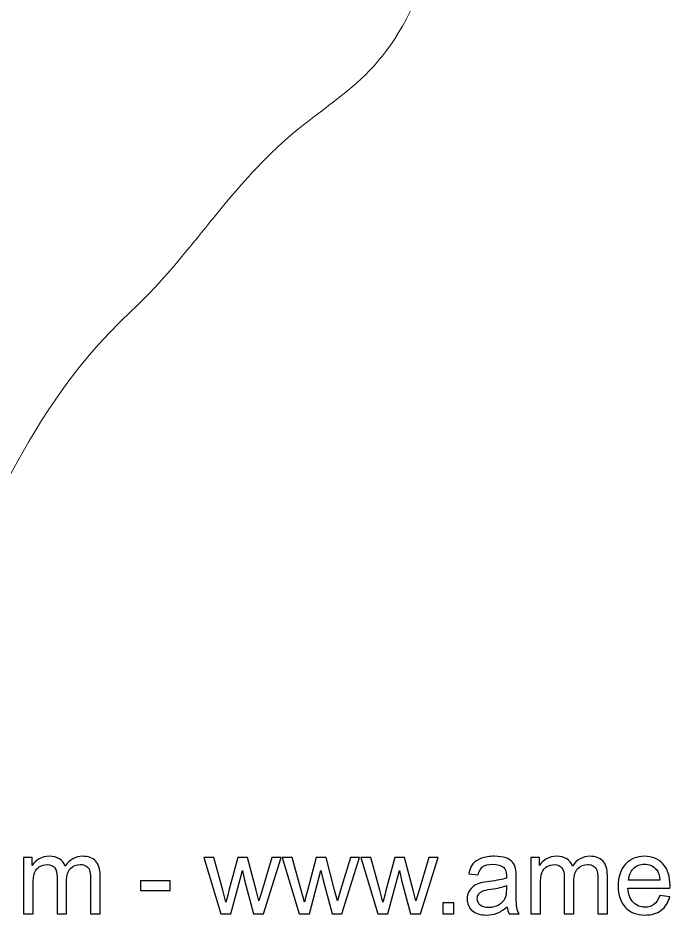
# Model space of a CAD drawing. Header units: millimetres. Extents: x -870 to 610, y 34 to 322.
# Drawn here: x -35.3 to 15.5, y 41.7 to 111.7 of the extents above; entities that cross this region are included whole.
import ezdxf

# ---------------------------------------------------------------- set-up
doc = ezdxf.new("R2010")
doc.units = ezdxf.units.MM
doc.header["$MEASUREMENT"] = 0
doc.layers.add('Layer 1', color=7, linetype='Continuous')

msp = doc.modelspace()

# ---------------------------------------------------------------- linework, layer by layer
at = {"layer": 'Layer 1', "lineweight": 18}
msp.add_open_spline([(-61.4583, 140.3243), (-62.143, 130.0218), (-67.5645, 122.997), (-67.3692, 113.5247), (-67.3692, 113.5247), (-68.2073, 117.8319), (-68.9892, 121.888), (-69.8006, 126.4278), (-69.8006, 126.4278), (-70.3018, 129.2324), (-70.4464, 131.5609), (-69.5501, 134.3017), (-69.5501, 134.3017), (-66.2616, 144.359), (-67.2655, 140.6717), (-71.7917, 144.1146), (-71.7917, 144.1146), (-77.2199, 148.2432), (-74.4601, 153.2347), (-74.0614, 159.0283), (-74.0614, 159.0283), (-73.6944, 164.3653), (-76.9117, 171.2789), (-77.229, 180.9115), (-77.229, 180.9115), (-77.6488, 193.6667), (-74.965, 197.454), (-73.2, 207.4215), (-73.2, 207.4215), (-73.0204, 208.4352), (-72.9897, 209.2928), (-72.8416, 210.0051), (-72.8416, 210.0051), (-72.8416, 210.0051), (-72.8416, 210.0053), (-72.8416, 210.0053), (-72.8416, 210.0053), (-72.8416, 210.0053), (-72.153, 220.0835), (-72.153, 220.0835), (-72.153, 220.0835), (-72.153, 220.0835), (-73.9793, 229.7712), (-73.9793, 229.7712), (-73.9793, 229.7712), (-73.9793, 229.7712), (-77.3443, 243.3522), (-77.3443, 243.3522), (-77.3443, 243.3522), (-77.3443, 243.3522), (-78.8558, 249.0034), (-78.8558, 249.0034), (-78.8558, 249.0034), (-78.8558, 249.0034), (-82.1654, 260.8102), (-82.1654, 260.8102), (-82.1654, 260.8102), (-82.1654, 260.8102), (-85.4457, 270.5513), (-85.4457, 270.5513), (-85.4457, 270.5513), (-85.4457, 270.5513), (-86.582, 274.0215), (-86.582, 274.0215), (-86.582, 274.0215), (-86.582, 274.0215), (-89.5018, 282.2442), (-89.5018, 282.2442), (-89.5018, 282.2442), (-89.5377, 282.2444), (-89.5733, 282.245), (-89.6085, 282.2459), (-89.6085, 282.2459), (-89.6085, 282.2459), (-90.1014, 283.9327), (-90.1014, 283.9327), (-90.1014, 283.9327), (-90.1014, 283.9327), (-93.7294, 292.6255), (-93.7294, 292.6255), (-93.7294, 292.6255), (-93.7294, 292.6255), (-96.8231, 299.4259), (-96.8231, 299.4259), (-96.8231, 299.4259), (-96.8231, 299.4259), (-102.3673, 308.6872), (-102.3673, 308.6872), (-102.3673, 308.6872), (-107.5366, 314.8667), (-102.4277, 318.1924), (-114.7419, 317.5729), (-114.7419, 317.5729), (-119.1629, 317.3505), (-123.3097, 316.8835), (-127.0643, 315.6869), (-127.0643, 315.6869), (-135.6741, 312.9428), (-139.169, 309.5699), (-143.714, 304.1025), (-143.714, 304.1025), (-147.9106, 299.0542), (-151.6037, 292.6966), (-153.9396, 285.7551), (-153.9396, 285.7551), (-155.2429, 281.8825), (-155.2458, 277.6894), (-155.5474, 273.3557), (-155.5474, 273.3557), (-155.5474, 273.3557), (-159.1261, 248.5431), (-159.1261, 248.5431), (-159.1261, 248.5431), (-159.9011, 244.1717), (-161.2298, 241.0493), (-162.127, 237.17), (-162.127, 237.17), (-163.4406, 231.4902), (-158.5768, 231.6859), (-160.8392, 225.9524), (-160.8392, 225.9524), (-162.6588, 221.3413), (-163.8048, 220.8725), (-162.3938, 214.8218), (-162.3938, 214.8218), (-160.088, 204.933), (-157.4682, 204.3198), (-161.6944, 191.1467), (-161.6944, 191.1467), (-164.5792, 182.1541), (-172.2431, 153.6577), (-170.199, 143.7667), (-170.199, 143.7667), (-169.0241, 138.0817), (-166.6332, 138.8823), (-164.3264, 135.5622), (-164.3264, 135.5622), (-160.5499, 130.1265), (-167.6326, 121.0831), (-160.3235, 112.0447), (-160.3235, 112.0447), (-157.7285, 108.8358), (-156.5433, 107.6488), (-155.2152, 102.742), (-155.2152, 102.742), (-150.9445, 86.9606), (-149.3764, 87.8537), (-136.1429, 79.4165), (-136.1429, 79.4165), (-132.4956, 77.0914), (-130.8418, 76.4356), (-126.3965, 74.716), (-126.3965, 74.716), (-122.8155, 73.3306), (-120.4173, 71.2866), (-117.5871, 69.3721), (-117.5871, 69.3721), (-111.5416, 65.283), (-111.0962, 69.2922), (-105.9227, 68.4773), (-105.9227, 68.4773), (-102.5119, 67.9403), (-99.7975, 63.5548), (-96.3893, 63.6483), (-96.3893, 63.6483), (-90.6464, 63.8064), (-92.8878, 72.2257), (-92.6495, 73.7663), (-92.6495, 73.7663), (-78.6971, 75.3249), (-79.9601, 71.2585), (-66.0643, 78.9154), (-66.0643, 78.9154), (-62.1544, 78.4079), (-59.9438, 79.412), (-55.2989, 77.9645), (-55.2989, 77.9645), (-47.2473, 75.4553), (-48.5106, 66.3716), (-41.3608, 68.4052), (-41.3608, 68.4052), (-37.558, 69.4869), (-36.1554, 79.7507), (-26.4586, 88.8055), (-26.4586, 88.8055), (-22.4184, 92.5785), (-19.5459, 97.2582), (-15.5246, 101.1581), (-15.5246, 101.1581), (-10.9385, 105.6058), (-7.1875, 106.2869), (-4.1575, 113.4286), (-4.1575, 113.4286), (-2.8532, 116.5026), (-1.7907, 118.6093), (-0.1652, 121.4457), (-0.1652, 121.4457), (1.5442, 124.4288), (2.7689, 125.9482), (4.2257, 128.7177), (4.2257, 128.7177), (10.012, 139.7196), (13.0394, 153.096), (9.3745, 166.6686), (9.3745, 166.6686), (7.6881, 172.9146), (5.5127, 178.6499), (4.4439, 185.3142), (4.4439, 185.3142), (1.3919, 204.3396), (5.6807, 232.4546), (6.4408, 252.1994), (6.4408, 252.1994), (6.7266, 259.6258), (7.44, 266.7783), (7.9696, 274.0591), (7.9696, 274.0591), (8.6266, 283.0962), (10.2006, 288.0336), (4.4628, 293.3622), (4.4628, 293.3622), (2.655, 294.9838), (-6.8065, 302.4276), (-8.5356, 303.0349), (-8.5356, 303.0349), (-9.5815, 303.4021), (-11.9697, 303.851), (-13.297, 304.22), (-13.297, 304.22), (-14.602, 300.5599), (-18.1528, 290.3489), (-18.0876, 287.0578), (-18.0876, 287.0578), (-18.035, 284.3907), (-18.3813, 280.4444), (-18.4591, 277.6022), (-18.4591, 277.6022), (-18.8544, 263.1876), (-19.2465, 258.2553), (-24.2889, 244.5826), (-24.2889, 244.5826), (-26.0731, 239.7442), (-27.6464, 236.9771), (-28.9607, 231.6226), (-28.9607, 231.6226), (-29.8251, 228.1012), (-31.5991, 223.8457), (-32.6734, 220.0285), (-32.6734, 220.0285), (-33.3292, 217.6975), (-35.9242, 213.5876), (-37.1377, 211.1454), (-37.1377, 211.1454), (-39.1171, 207.162), (-43.8097, 200.4853), (-44.8028, 196.981), (-44.8028, 196.981), (-44.7391, 196.9085), (-52.9458, 176.4169), (-53.4554, 174.9798), (-53.4554, 174.9798), (-57.4859, 163.6133), (-60.5171, 152.3919), (-61.4583, 140.3243)], degree=3, knots=[0, 0, 0, 0, 0.0149254, 0.0149254, 0.0149254, 0.0149254, 0.0298507, 0.0298507, 0.0298507, 0.0298507, 0.0447761, 0.0447761, 0.0447761, 0.0447761, 0.0597015, 0.0597015, 0.0597015, 0.0597015, 0.0746269, 0.0746269, 0.0746269, 0.0746269, 0.0895522, 0.0895522, 0.0895522, 0.0895522, 0.1044776, 0.1044776, 0.1044776, 0.1044776, 0.119403, 0.119403, 0.119403, 0.119403, 0.1343284, 0.1343284, 0.1343284, 0.1343284, 0.1492537, 0.1492537, 0.1492537, 0.1492537, 0.1641791, 0.1641791, 0.1641791, 0.1641791, 0.1791045, 0.1791045, 0.1791045, 0.1791045, 0.1940299, 0.1940299, 0.1940299, 0.1940299, 0.2089552, 0.2089552, 0.2089552, 0.2089552, 0.2238806, 0.2238806, 0.2238806, 0.2238806, 0.238806, 0.238806, 0.238806, 0.238806, 0.2537313, 0.2537313, 0.2537313, 0.2537313, 0.2686567, 0.2686567, 0.2686567, 0.2686567, 0.2835821, 0.2835821, 0.2835821, 0.2835821, 0.2985075, 0.2985075, 0.2985075, 0.2985075, 0.3134328, 0.3134328, 0.3134328, 0.3134328, 0.3283582, 0.3283582, 0.3283582, 0.3283582, 0.3432836, 0.3432836, 0.3432836, 0.3432836, 0.358209, 0.358209, 0.358209, 0.358209, 0.3731343, 0.3731343, 0.3731343, 0.3731343, 0.3880597, 0.3880597, 0.3880597, 0.3880597, 0.4029851, 0.4029851, 0.4029851, 0.4029851, 0.4179104, 0.4179104, 0.4179104, 0.4179104, 0.4328358, 0.4328358, 0.4328358, 0.4328358, 0.4477612, 0.4477612, 0.4477612, 0.4477612, 0.4626866, 0.4626866, 0.4626866, 0.4626866, 0.4776119, 0.4776119, 0.4776119, 0.4776119, 0.4925373, 0.4925373, 0.4925373, 0.4925373, 0.5074627, 0.5074627, 0.5074627, 0.5074627, 0.5223881, 0.5223881, 0.5223881, 0.5223881, 0.5373134, 0.5373134, 0.5373134, 0.5373134, 0.5522388, 0.5522388, 0.5522388, 0.5522388, 0.5671642, 0.5671642, 0.5671642, 0.5671642, 0.5820896, 0.5820896, 0.5820896, 0.5820896, 0.5970149, 0.5970149, 0.5970149, 0.5970149, 0.6119403, 0.6119403, 0.6119403, 0.6119403, 0.6268657, 0.6268657, 0.6268657, 0.6268657, 0.641791, 0.641791, 0.641791, 0.641791, 0.6567164, 0.6567164, 0.6567164, 0.6567164, 0.6716418, 0.6716418, 0.6716418, 0.6716418, 0.6865672, 0.6865672, 0.6865672, 0.6865672, 0.7014925, 0.7014925, 0.7014925, 0.7014925, 0.7164179, 0.7164179, 0.7164179, 0.7164179, 0.7313433, 0.7313433, 0.7313433, 0.7313433, 0.7462687, 0.7462687, 0.7462687, 0.7462687, 0.761194, 0.761194, 0.761194, 0.761194, 0.7761194, 0.7761194, 0.7761194, 0.7761194, 0.7910448, 0.7910448, 0.7910448, 0.7910448, 0.8059701, 0.8059701, 0.8059701, 0.8059701, 0.8208955, 0.8208955, 0.8208955, 0.8208955, 0.8358209, 0.8358209, 0.8358209, 0.8358209, 0.8507463, 0.8507463, 0.8507463, 0.8507463, 0.8656716, 0.8656716, 0.8656716, 0.8656716, 0.880597, 0.880597, 0.880597, 0.880597, 0.8955224, 0.8955224, 0.8955224, 0.8955224, 0.9104478, 0.9104478, 0.9104478, 0.9104478, 0.9253731, 0.9253731, 0.9253731, 0.9253731, 0.9402985, 0.9402985, 0.9402985, 0.9402985, 0.9552239, 0.9552239, 0.9552239, 0.9552239, 0.9701493, 0.9701493, 0.9701493, 0.9701493, 1, 1, 1, 1], dxfattribs=at)
at = {"layer": 'Layer 1', "color": 7}
for points, knots in [([(-34.8486, 41.8337), (-34.8486, 41.8337), (-34.8486, 46.2279), (-34.8486, 46.2279), (-34.8486, 46.2279), (-34.8486, 46.2279), (-34.1797, 46.2279), (-34.1797, 46.2279), (-34.1797, 46.2279), (-34.1797, 46.2279), (-34.1797, 45.607), (-34.1797, 45.607), (-34.1797, 45.607), (-34.0429, 45.8215), (-33.8594, 45.9951), (-33.6308, 46.1249), (-33.6308, 46.1249), (-33.4022, 46.2561), (-33.1426, 46.3211), (-32.8505, 46.3211), (-32.8505, 46.3211), (-32.5259, 46.3211), (-32.2592, 46.2533), (-32.0518, 46.1193), (-32.0518, 46.1193), (-31.8443, 45.9838), (-31.6976, 45.7961), (-31.6129, 45.5534), (-31.6129, 45.5534), (-31.263, 46.0656), (-30.81, 46.3211), (-30.2512, 46.3211), (-30.2512, 46.3211), (-29.8137, 46.3211), (-29.4765, 46.2011), (-29.2422, 45.9598), (-29.2422, 45.9598), (-29.0066, 45.7185), (-28.888, 45.3474), (-28.888, 44.8464), (-28.888, 44.8464), (-28.888, 44.8464), (-28.888, 41.8337), (-28.888, 41.8337), (-28.888, 41.8337), (-28.888, 41.8337), (-29.6331, 41.8337), (-29.6331, 41.8337), (-29.6331, 41.8337), (-29.6331, 41.8337), (-29.6331, 44.5995), (-29.6331, 44.5995), (-29.6331, 44.5995), (-29.6331, 44.8958), (-29.6585, 45.1103), (-29.7065, 45.2415), (-29.7065, 45.2415), (-29.7545, 45.3728), (-29.842, 45.4772), (-29.9704, 45.5576), (-29.9704, 45.5576), (-30.0974, 45.6381), (-30.2469, 45.6776), (-30.4177, 45.6776), (-30.4177, 45.6776), (-30.7281, 45.6776), (-30.985, 45.5746), (-31.1896, 45.37), (-31.1896, 45.37), (-31.3942, 45.1639), (-31.4958, 44.8351), (-31.4958, 44.3836), (-31.4958, 44.3836), (-31.4958, 44.3836), (-31.4958, 41.8337), (-31.4958, 41.8337), (-31.4958, 41.8337), (-31.4958, 41.8337), (-32.2409, 41.8337), (-32.2409, 41.8337), (-32.2409, 41.8337), (-32.2409, 41.8337), (-32.2409, 44.6856), (-32.2409, 44.6856), (-32.2409, 44.6856), (-32.2409, 45.0158), (-32.3015, 45.2641), (-32.4229, 45.4292), (-32.4229, 45.4292), (-32.5442, 45.5943), (-32.7432, 45.6776), (-33.0184, 45.6776), (-33.0184, 45.6776), (-33.2272, 45.6776), (-33.4205, 45.6225), (-33.5983, 45.5125), (-33.5983, 45.5125), (-33.7761, 45.4024), (-33.9046, 45.2415), (-33.985, 45.0285), (-33.985, 45.0285), (-34.064, 44.8168), (-34.1035, 44.5106), (-34.1035, 44.1112), (-34.1035, 44.1112), (-34.1035, 44.1112), (-34.1035, 41.8337), (-34.1035, 41.8337), (-34.1035, 41.8337), (-34.1035, 41.8337), (-34.8486, 41.8337), (-34.8486, 41.8337)], [0, 0, 0, 0, 0.0344828, 0.0344828, 0.0344828, 0.0344828, 0.0689655, 0.0689655, 0.0689655, 0.0689655, 0.1034483, 0.1034483, 0.1034483, 0.1034483, 0.137931, 0.137931, 0.137931, 0.137931, 0.1724138, 0.1724138, 0.1724138, 0.1724138, 0.2068966, 0.2068966, 0.2068966, 0.2068966, 0.2413793, 0.2413793, 0.2413793, 0.2413793, 0.2758621, 0.2758621, 0.2758621, 0.2758621, 0.3103448, 0.3103448, 0.3103448, 0.3103448, 0.3448276, 0.3448276, 0.3448276, 0.3448276, 0.3793103, 0.3793103, 0.3793103, 0.3793103, 0.4137931, 0.4137931, 0.4137931, 0.4137931, 0.4482759, 0.4482759, 0.4482759, 0.4482759, 0.4827586, 0.4827586, 0.4827586, 0.4827586, 0.5172414, 0.5172414, 0.5172414, 0.5172414, 0.5517241, 0.5517241, 0.5517241, 0.5517241, 0.5862069, 0.5862069, 0.5862069, 0.5862069, 0.6206897, 0.6206897, 0.6206897, 0.6206897, 0.6551724, 0.6551724, 0.6551724, 0.6551724, 0.6896552, 0.6896552, 0.6896552, 0.6896552, 0.7241379, 0.7241379, 0.7241379, 0.7241379, 0.7586207, 0.7586207, 0.7586207, 0.7586207, 0.7931034, 0.7931034, 0.7931034, 0.7931034, 0.8275862, 0.8275862, 0.8275862, 0.8275862, 0.862069, 0.862069, 0.862069, 0.862069, 0.8965517, 0.8965517, 0.8965517, 0.8965517, 0.9310345, 0.9310345, 0.9310345, 0.9310345, 1, 1, 1, 1]), ([(-19.4816, 41.8337), (-19.4816, 41.8337), (-20.8094, 46.2279), (-20.8094, 46.2279), (-20.8094, 46.2279), (-20.8094, 46.2279), (-20.0305, 46.2279), (-20.0305, 46.2279), (-20.0305, 46.2279), (-20.0305, 46.2279), (-19.3292, 43.6921), (-19.3292, 43.6921), (-19.3292, 43.6921), (-19.3292, 43.6921), (-19.0808, 42.7481), (-19.0808, 42.7481), (-19.0808, 42.7481), (-19.0709, 42.7947), (-18.9947, 43.0966), (-18.8536, 43.654), (-18.8536, 43.654), (-18.8536, 43.654), (-18.1579, 46.2279), (-18.1579, 46.2279), (-18.1579, 46.2279), (-18.1579, 46.2279), (-17.3945, 46.2279), (-17.3945, 46.2279), (-17.3945, 46.2279), (-17.3945, 46.2279), (-16.7327, 43.6766), (-16.7327, 43.6766), (-16.7327, 43.6766), (-16.7327, 43.6766), (-16.5168, 42.8398), (-16.5168, 42.8398), (-16.5168, 42.8398), (-16.5168, 42.8398), (-16.2642, 43.6879), (-16.2642, 43.6879), (-16.2642, 43.6879), (-16.2642, 43.6879), (-15.505, 46.2279), (-15.505, 46.2279), (-15.505, 46.2279), (-15.505, 46.2279), (-14.7811, 46.2279), (-14.7811, 46.2279), (-14.7811, 46.2279), (-14.7811, 46.2279), (-16.1598, 41.8337), (-16.1598, 41.8337), (-16.1598, 41.8337), (-16.1598, 41.8337), (-16.9303, 41.8337), (-16.9303, 41.8337), (-16.9303, 41.8337), (-16.9303, 41.8337), (-17.6274, 44.4626), (-17.6274, 44.4626), (-17.6274, 44.4626), (-17.6274, 44.4626), (-17.8038, 45.2147), (-17.8038, 45.2147), (-17.8038, 45.2147), (-17.8038, 45.2147), (-18.6928, 41.8337), (-18.6928, 41.8337), (-18.6928, 41.8337), (-18.6928, 41.8337), (-19.4816, 41.8337), (-19.4816, 41.8337)], [0, 0, 0, 0, 0.0526316, 0.0526316, 0.0526316, 0.0526316, 0.1052632, 0.1052632, 0.1052632, 0.1052632, 0.1578947, 0.1578947, 0.1578947, 0.1578947, 0.2105263, 0.2105263, 0.2105263, 0.2105263, 0.2631579, 0.2631579, 0.2631579, 0.2631579, 0.3157895, 0.3157895, 0.3157895, 0.3157895, 0.3684211, 0.3684211, 0.3684211, 0.3684211, 0.4210526, 0.4210526, 0.4210526, 0.4210526, 0.4736842, 0.4736842, 0.4736842, 0.4736842, 0.5263158, 0.5263158, 0.5263158, 0.5263158, 0.5789474, 0.5789474, 0.5789474, 0.5789474, 0.6315789, 0.6315789, 0.6315789, 0.6315789, 0.6842105, 0.6842105, 0.6842105, 0.6842105, 0.7368421, 0.7368421, 0.7368421, 0.7368421, 0.7894737, 0.7894737, 0.7894737, 0.7894737, 0.8421053, 0.8421053, 0.8421053, 0.8421053, 0.8947368, 0.8947368, 0.8947368, 0.8947368, 1, 1, 1, 1]), ([(-13.3672, 41.8337), (-13.3672, 41.8337), (-14.695, 46.2279), (-14.695, 46.2279), (-14.695, 46.2279), (-14.695, 46.2279), (-13.9161, 46.2279), (-13.9161, 46.2279), (-13.9161, 46.2279), (-13.9161, 46.2279), (-13.2148, 43.6921), (-13.2148, 43.6921), (-13.2148, 43.6921), (-13.2148, 43.6921), (-12.9664, 42.7481), (-12.9664, 42.7481), (-12.9664, 42.7481), (-12.9565, 42.7947), (-12.8803, 43.0966), (-12.7392, 43.654), (-12.7392, 43.654), (-12.7392, 43.654), (-12.0435, 46.2279), (-12.0435, 46.2279), (-12.0435, 46.2279), (-12.0435, 46.2279), (-11.2801, 46.2279), (-11.2801, 46.2279), (-11.2801, 46.2279), (-11.2801, 46.2279), (-10.6183, 43.6766), (-10.6183, 43.6766), (-10.6183, 43.6766), (-10.6183, 43.6766), (-10.4024, 42.8398), (-10.4024, 42.8398), (-10.4024, 42.8398), (-10.4024, 42.8398), (-10.1498, 43.6879), (-10.1498, 43.6879), (-10.1498, 43.6879), (-10.1498, 43.6879), (-9.3906, 46.2279), (-9.3906, 46.2279), (-9.3906, 46.2279), (-9.3906, 46.2279), (-8.6667, 46.2279), (-8.6667, 46.2279), (-8.6667, 46.2279), (-8.6667, 46.2279), (-10.0454, 41.8337), (-10.0454, 41.8337), (-10.0454, 41.8337), (-10.0454, 41.8337), (-10.8159, 41.8337), (-10.8159, 41.8337), (-10.8159, 41.8337), (-10.8159, 41.8337), (-11.513, 44.4626), (-11.513, 44.4626), (-11.513, 44.4626), (-11.513, 44.4626), (-11.6894, 45.2147), (-11.6894, 45.2147), (-11.6894, 45.2147), (-11.6894, 45.2147), (-12.5784, 41.8337), (-12.5784, 41.8337), (-12.5784, 41.8337), (-12.5784, 41.8337), (-13.3672, 41.8337), (-13.3672, 41.8337)], [0, 0, 0, 0, 0.0526316, 0.0526316, 0.0526316, 0.0526316, 0.1052632, 0.1052632, 0.1052632, 0.1052632, 0.1578947, 0.1578947, 0.1578947, 0.1578947, 0.2105263, 0.2105263, 0.2105263, 0.2105263, 0.2631579, 0.2631579, 0.2631579, 0.2631579, 0.3157895, 0.3157895, 0.3157895, 0.3157895, 0.3684211, 0.3684211, 0.3684211, 0.3684211, 0.4210526, 0.4210526, 0.4210526, 0.4210526, 0.4736842, 0.4736842, 0.4736842, 0.4736842, 0.5263158, 0.5263158, 0.5263158, 0.5263158, 0.5789474, 0.5789474, 0.5789474, 0.5789474, 0.6315789, 0.6315789, 0.6315789, 0.6315789, 0.6842105, 0.6842105, 0.6842105, 0.6842105, 0.7368421, 0.7368421, 0.7368421, 0.7368421, 0.7894737, 0.7894737, 0.7894737, 0.7894737, 0.8421053, 0.8421053, 0.8421053, 0.8421053, 0.8947368, 0.8947368, 0.8947368, 0.8947368, 1, 1, 1, 1]), ([(-7.2528, 41.8337), (-7.2528, 41.8337), (-8.5806, 46.2279), (-8.5806, 46.2279), (-8.5806, 46.2279), (-8.5806, 46.2279), (-7.8017, 46.2279), (-7.8017, 46.2279), (-7.8017, 46.2279), (-7.8017, 46.2279), (-7.1004, 43.6921), (-7.1004, 43.6921), (-7.1004, 43.6921), (-7.1004, 43.6921), (-6.852, 42.7481), (-6.852, 42.7481), (-6.852, 42.7481), (-6.8421, 42.7947), (-6.7659, 43.0966), (-6.6248, 43.654), (-6.6248, 43.654), (-6.6248, 43.654), (-5.9291, 46.2279), (-5.9291, 46.2279), (-5.9291, 46.2279), (-5.9291, 46.2279), (-5.1657, 46.2279), (-5.1657, 46.2279), (-5.1657, 46.2279), (-5.1657, 46.2279), (-4.5039, 43.6766), (-4.5039, 43.6766), (-4.5039, 43.6766), (-4.5039, 43.6766), (-4.288, 42.8398), (-4.288, 42.8398), (-4.288, 42.8398), (-4.288, 42.8398), (-4.0354, 43.6879), (-4.0354, 43.6879), (-4.0354, 43.6879), (-4.0354, 43.6879), (-3.2762, 46.2279), (-3.2762, 46.2279), (-3.2762, 46.2279), (-3.2762, 46.2279), (-2.5523, 46.2279), (-2.5523, 46.2279), (-2.5523, 46.2279), (-2.5523, 46.2279), (-3.931, 41.8337), (-3.931, 41.8337), (-3.931, 41.8337), (-3.931, 41.8337), (-4.7015, 41.8337), (-4.7015, 41.8337), (-4.7015, 41.8337), (-4.7015, 41.8337), (-5.3986, 44.4626), (-5.3986, 44.4626), (-5.3986, 44.4626), (-5.3986, 44.4626), (-5.575, 45.2147), (-5.575, 45.2147), (-5.575, 45.2147), (-5.575, 45.2147), (-6.464, 41.8337), (-6.464, 41.8337), (-6.464, 41.8337), (-6.464, 41.8337), (-7.2528, 41.8337), (-7.2528, 41.8337)], [0, 0, 0, 0, 0.0526316, 0.0526316, 0.0526316, 0.0526316, 0.1052632, 0.1052632, 0.1052632, 0.1052632, 0.1578947, 0.1578947, 0.1578947, 0.1578947, 0.2105263, 0.2105263, 0.2105263, 0.2105263, 0.2631579, 0.2631579, 0.2631579, 0.2631579, 0.3157895, 0.3157895, 0.3157895, 0.3157895, 0.3684211, 0.3684211, 0.3684211, 0.3684211, 0.4210526, 0.4210526, 0.4210526, 0.4210526, 0.4736842, 0.4736842, 0.4736842, 0.4736842, 0.5263158, 0.5263158, 0.5263158, 0.5263158, 0.5789474, 0.5789474, 0.5789474, 0.5789474, 0.6315789, 0.6315789, 0.6315789, 0.6315789, 0.6842105, 0.6842105, 0.6842105, 0.6842105, 0.7368421, 0.7368421, 0.7368421, 0.7368421, 0.7894737, 0.7894737, 0.7894737, 0.7894737, 0.8421053, 0.8421053, 0.8421053, 0.8421053, 0.8947368, 0.8947368, 0.8947368, 0.8947368, 1, 1, 1, 1]), ([(2.8268, 42.384), (2.5502, 42.1484), (2.2835, 41.9833), (2.0281, 41.8859), (2.0281, 41.8859), (1.7727, 41.7885), (1.499, 41.7406), (1.2054, 41.7406), (1.2054, 41.7406), (0.7228, 41.7406), (0.3517, 41.8577), (0.0921, 42.0933), (0.0921, 42.0933), (-0.1676, 42.3276), (-0.2974, 42.6282), (-0.2974, 42.9936), (-0.2974, 42.9936), (-0.2974, 43.2081), (-0.248, 43.4043), (-0.1506, 43.5821), (-0.1506, 43.5821), (-0.0519, 43.7599), (0.0765, 43.901), (0.2346, 44.0082), (0.2346, 44.0082), (0.394, 44.1155), (0.5718, 44.1973), (0.7708, 44.2524), (0.7708, 44.2524), (0.9176, 44.2905), (1.1391, 44.3271), (1.434, 44.3638), (1.434, 44.3638), (2.0352, 44.4344), (2.4797, 44.5205), (2.7633, 44.6192), (2.7633, 44.6192), (2.7661, 44.7208), (2.7675, 44.7858), (2.7675, 44.8126), (2.7675, 44.8126), (2.7675, 45.1145), (2.697, 45.3276), (2.5559, 45.4518), (2.5559, 45.4518), (2.3654, 45.6197), (2.0817, 45.703), (1.7064, 45.703), (1.7064, 45.703), (1.355, 45.703), (1.0954, 45.6409), (0.9289, 45.5181), (0.9289, 45.5181), (0.7609, 45.3954), (0.6382, 45.178), (0.5577, 44.8648), (0.5577, 44.8648), (0.5577, 44.8648), (-0.1704, 44.9664), (-0.1704, 44.9664), (-0.1704, 44.9664), (-0.1041, 45.2782), (0.0046, 45.5308), (0.157, 45.7227), (0.157, 45.7227), (0.3094, 45.9146), (0.5295, 46.0614), (0.8174, 46.1658), (0.8174, 46.1658), (1.1038, 46.2688), (1.4383, 46.3211), (1.8165, 46.3211), (1.8165, 46.3211), (2.1918, 46.3211), (2.498, 46.2773), (2.7337, 46.1884), (2.7337, 46.1884), (2.9679, 46.0995), (3.1415, 45.9894), (3.2516, 45.8554), (3.2516, 45.8554), (3.3616, 45.7213), (3.4392, 45.552), (3.4844, 45.3474), (3.4844, 45.3474), (3.5084, 45.2204), (3.5211, 44.9918), (3.5211, 44.663), (3.5211, 44.663), (3.5211, 44.663), (3.5211, 43.6752), (3.5211, 43.6752), (3.5211, 43.6752), (3.5211, 42.9852), (3.5366, 42.5491), (3.5676, 42.3643), (3.5676, 42.3643), (3.5973, 42.1794), (3.6594, 42.003), (3.7497, 41.8337), (3.7497, 41.8337), (3.7497, 41.8337), (2.9707, 41.8337), (2.9707, 41.8337), (2.9707, 41.8337), (2.896, 41.9903), (2.848, 42.1738), (2.8268, 42.384)], [0, 0, 0, 0, 0.0357143, 0.0357143, 0.0357143, 0.0357143, 0.0714286, 0.0714286, 0.0714286, 0.0714286, 0.1071429, 0.1071429, 0.1071429, 0.1071429, 0.1428571, 0.1428571, 0.1428571, 0.1428571, 0.1785714, 0.1785714, 0.1785714, 0.1785714, 0.2142857, 0.2142857, 0.2142857, 0.2142857, 0.25, 0.25, 0.25, 0.25, 0.2857143, 0.2857143, 0.2857143, 0.2857143, 0.3214286, 0.3214286, 0.3214286, 0.3214286, 0.3571429, 0.3571429, 0.3571429, 0.3571429, 0.3928571, 0.3928571, 0.3928571, 0.3928571, 0.4285714, 0.4285714, 0.4285714, 0.4285714, 0.4642857, 0.4642857, 0.4642857, 0.4642857, 0.5, 0.5, 0.5, 0.5, 0.5357143, 0.5357143, 0.5357143, 0.5357143, 0.5714286, 0.5714286, 0.5714286, 0.5714286, 0.6071429, 0.6071429, 0.6071429, 0.6071429, 0.6428571, 0.6428571, 0.6428571, 0.6428571, 0.6785714, 0.6785714, 0.6785714, 0.6785714, 0.7142857, 0.7142857, 0.7142857, 0.7142857, 0.75, 0.75, 0.75, 0.75, 0.7857143, 0.7857143, 0.7857143, 0.7857143, 0.8214286, 0.8214286, 0.8214286, 0.8214286, 0.8571429, 0.8571429, 0.8571429, 0.8571429, 0.8928571, 0.8928571, 0.8928571, 0.8928571, 0.9285714, 0.9285714, 0.9285714, 0.9285714, 1, 1, 1, 1]), ([(4.6655, 41.8337), (4.6655, 41.8337), (4.6655, 46.2279), (4.6655, 46.2279), (4.6655, 46.2279), (4.6655, 46.2279), (5.3344, 46.2279), (5.3344, 46.2279), (5.3344, 46.2279), (5.3344, 46.2279), (5.3344, 45.607), (5.3344, 45.607), (5.3344, 45.607), (5.4712, 45.8215), (5.6547, 45.9951), (5.8833, 46.1249), (5.8833, 46.1249), (6.1119, 46.2561), (6.3715, 46.3211), (6.6636, 46.3211), (6.6636, 46.3211), (6.9882, 46.3211), (7.2549, 46.2533), (7.4623, 46.1193), (7.4623, 46.1193), (7.6698, 45.9838), (7.8165, 45.7961), (7.9012, 45.5534), (7.9012, 45.5534), (8.2511, 46.0656), (8.7041, 46.3211), (9.2629, 46.3211), (9.2629, 46.3211), (9.7004, 46.3211), (10.0376, 46.2011), (10.2719, 45.9598), (10.2719, 45.9598), (10.5075, 45.7185), (10.6261, 45.3474), (10.6261, 44.8464), (10.6261, 44.8464), (10.6261, 44.8464), (10.6261, 41.8337), (10.6261, 41.8337), (10.6261, 41.8337), (10.6261, 41.8337), (9.881, 41.8337), (9.881, 41.8337), (9.881, 41.8337), (9.881, 41.8337), (9.881, 44.5995), (9.881, 44.5995), (9.881, 44.5995), (9.881, 44.8958), (9.8556, 45.1103), (9.8076, 45.2415), (9.8076, 45.2415), (9.7596, 45.3728), (9.6721, 45.4772), (9.5437, 45.5576), (9.5437, 45.5576), (9.4167, 45.6381), (9.2672, 45.6776), (9.0964, 45.6776), (9.0964, 45.6776), (8.786, 45.6776), (8.5291, 45.5746), (8.3245, 45.37), (8.3245, 45.37), (8.1199, 45.1639), (8.0183, 44.8351), (8.0183, 44.3836), (8.0183, 44.3836), (8.0183, 44.3836), (8.0183, 41.8337), (8.0183, 41.8337), (8.0183, 41.8337), (8.0183, 41.8337), (7.2732, 41.8337), (7.2732, 41.8337), (7.2732, 41.8337), (7.2732, 41.8337), (7.2732, 44.6856), (7.2732, 44.6856), (7.2732, 44.6856), (7.2732, 45.0158), (7.2126, 45.2641), (7.0912, 45.4292), (7.0912, 45.4292), (6.9699, 45.5943), (6.7709, 45.6776), (6.4957, 45.6776), (6.4957, 45.6776), (6.2869, 45.6776), (6.0936, 45.6225), (5.9158, 45.5125), (5.9158, 45.5125), (5.738, 45.4024), (5.6095, 45.2415), (5.5291, 45.0285), (5.5291, 45.0285), (5.4501, 44.8168), (5.4106, 44.5106), (5.4106, 44.1112), (5.4106, 44.1112), (5.4106, 44.1112), (5.4106, 41.8337), (5.4106, 41.8337), (5.4106, 41.8337), (5.4106, 41.8337), (4.6655, 41.8337), (4.6655, 41.8337)], [0, 0, 0, 0, 0.0344828, 0.0344828, 0.0344828, 0.0344828, 0.0689655, 0.0689655, 0.0689655, 0.0689655, 0.1034483, 0.1034483, 0.1034483, 0.1034483, 0.137931, 0.137931, 0.137931, 0.137931, 0.1724138, 0.1724138, 0.1724138, 0.1724138, 0.2068966, 0.2068966, 0.2068966, 0.2068966, 0.2413793, 0.2413793, 0.2413793, 0.2413793, 0.2758621, 0.2758621, 0.2758621, 0.2758621, 0.3103448, 0.3103448, 0.3103448, 0.3103448, 0.3448276, 0.3448276, 0.3448276, 0.3448276, 0.3793103, 0.3793103, 0.3793103, 0.3793103, 0.4137931, 0.4137931, 0.4137931, 0.4137931, 0.4482759, 0.4482759, 0.4482759, 0.4482759, 0.4827586, 0.4827586, 0.4827586, 0.4827586, 0.5172414, 0.5172414, 0.5172414, 0.5172414, 0.5517241, 0.5517241, 0.5517241, 0.5517241, 0.5862069, 0.5862069, 0.5862069, 0.5862069, 0.6206897, 0.6206897, 0.6206897, 0.6206897, 0.6551724, 0.6551724, 0.6551724, 0.6551724, 0.6896552, 0.6896552, 0.6896552, 0.6896552, 0.7241379, 0.7241379, 0.7241379, 0.7241379, 0.7586207, 0.7586207, 0.7586207, 0.7586207, 0.7931034, 0.7931034, 0.7931034, 0.7931034, 0.8275862, 0.8275862, 0.8275862, 0.8275862, 0.862069, 0.862069, 0.862069, 0.862069, 0.8965517, 0.8965517, 0.8965517, 0.8965517, 0.9310345, 0.9310345, 0.9310345, 0.9310345, 1, 1, 1, 1]), ([(14.7155, 43.2561), (14.7155, 43.2561), (15.486, 43.1545), (15.486, 43.1545), (15.486, 43.1545), (15.366, 42.7072), (15.1417, 42.3586), (14.8143, 42.1117), (14.8143, 42.1117), (14.4869, 41.8647), (14.0692, 41.7406), (13.5598, 41.7406), (13.5598, 41.7406), (12.9192, 41.7406), (12.4112, 41.9381), (12.0358, 42.3332), (12.0358, 42.3332), (11.6604, 42.7269), (11.4728, 43.2815), (11.4728, 43.9941), (11.4728, 43.9941), (11.4728, 44.7307), (11.6619, 45.3036), (12.0414, 45.71), (12.0414, 45.71), (12.421, 46.1179), (12.9135, 46.3211), (13.5189, 46.3211), (13.5189, 46.3211), (14.1045, 46.3211), (14.5829, 46.1221), (14.954, 45.7227), (14.954, 45.7227), (15.3251, 45.3234), (15.5114, 44.7618), (15.5114, 44.0379), (15.5114, 44.0379), (15.5114, 43.9941), (15.51, 43.9278), (15.5072, 43.8403), (15.5072, 43.8403), (15.5072, 43.8403), (12.2348, 43.8403), (12.2348, 43.8403), (12.2348, 43.8403), (12.263, 43.3591), (12.3985, 42.9894), (12.644, 42.734), (12.644, 42.734), (12.8881, 42.4786), (13.1943, 42.3502), (13.5598, 42.3502), (13.5598, 42.3502), (13.8322, 42.3502), (14.065, 42.4221), (14.2569, 42.5661), (14.2569, 42.5661), (14.4502, 42.71), (14.6026, 42.94), (14.7155, 43.2561)], [0, 0, 0, 0, 0.0625, 0.0625, 0.0625, 0.0625, 0.125, 0.125, 0.125, 0.125, 0.1875, 0.1875, 0.1875, 0.1875, 0.25, 0.25, 0.25, 0.25, 0.3125, 0.3125, 0.3125, 0.3125, 0.375, 0.375, 0.375, 0.375, 0.4375, 0.4375, 0.4375, 0.4375, 0.5, 0.5, 0.5, 0.5, 0.5625, 0.5625, 0.5625, 0.5625, 0.625, 0.625, 0.625, 0.625, 0.6875, 0.6875, 0.6875, 0.6875, 0.75, 0.75, 0.75, 0.75, 0.8125, 0.8125, 0.8125, 0.8125, 0.875, 0.875, 0.875, 0.875, 1, 1, 1, 1]), ([(12.2771, 44.4499), (12.2771, 44.4499), (14.724, 44.4499), (14.724, 44.4499), (14.724, 44.4499), (14.6915, 44.8196), (14.597, 45.0962), (14.4432, 45.2811), (14.4432, 45.2811), (14.2075, 45.5675), (13.8999, 45.7114), (13.5231, 45.7114), (13.5231, 45.7114), (13.1816, 45.7114), (12.8952, 45.5971), (12.6623, 45.3685), (12.6623, 45.3685), (12.4309, 45.1399), (12.3025, 44.8337), (12.2771, 44.4499)], [0, 0, 0, 0, 0.1666667, 0.1666667, 0.1666667, 0.1666667, 0.3333333, 0.3333333, 0.3333333, 0.3333333, 0.5, 0.5, 0.5, 0.5, 0.6666667, 0.6666667, 0.6666667, 0.6666667, 1, 1, 1, 1]), ([(-25.7398, 43.654), (-25.7398, 43.654), (-25.7398, 44.3991), (-25.7398, 44.3991), (-25.7398, 44.3991), (-25.7398, 44.3991), (-23.4369, 44.3991), (-23.4369, 44.3991), (-23.4369, 44.3991), (-23.4369, 44.3991), (-23.4369, 43.654), (-23.4369, 43.654), (-23.4369, 43.654), (-23.4369, 43.654), (-25.7398, 43.654), (-25.7398, 43.654)], [0, 0, 0, 0, 0.2, 0.2, 0.2, 0.2, 0.4, 0.4, 0.4, 0.4, 0.6, 0.6, 0.6, 0.6, 1, 1, 1, 1]), ([(2.7675, 44.035), (2.4966, 43.925), (2.0902, 43.8318), (1.5483, 43.7556), (1.5483, 43.7556), (1.2407, 43.7119), (1.0234, 43.6625), (0.8964, 43.6075), (0.8964, 43.6075), (0.7694, 43.5524), (0.672, 43.472), (0.6029, 43.3676), (0.6029, 43.3676), (0.5337, 43.2618), (0.4985, 43.1446), (0.4985, 43.0148), (0.4985, 43.0148), (0.4985, 42.8187), (0.5733, 42.6536), (0.7242, 42.5223), (0.7242, 42.5223), (0.8752, 42.3911), (1.0954, 42.3248), (1.3847, 42.3248), (1.3847, 42.3248), (1.6711, 42.3248), (1.9265, 42.3869), (2.1509, 42.5124), (2.1509, 42.5124), (2.3738, 42.6366), (2.5389, 42.8074), (2.6434, 43.0233), (2.6434, 43.0233), (2.7238, 43.1912), (2.7633, 43.4381), (2.7633, 43.7641), (2.7633, 43.7641), (2.7633, 43.7641), (2.7675, 44.035), (2.7675, 44.035)], [0, 0, 0, 0, 0.0909091, 0.0909091, 0.0909091, 0.0909091, 0.1818182, 0.1818182, 0.1818182, 0.1818182, 0.2727273, 0.2727273, 0.2727273, 0.2727273, 0.3636364, 0.3636364, 0.3636364, 0.3636364, 0.4545455, 0.4545455, 0.4545455, 0.4545455, 0.5454545, 0.5454545, 0.5454545, 0.5454545, 0.6363636, 0.6363636, 0.6363636, 0.6363636, 0.7272727, 0.7272727, 0.7272727, 0.7272727, 0.8181818, 0.8181818, 0.8181818, 0.8181818, 1, 1, 1, 1]), ([(-2.184, 41.8337), (-2.184, 41.8337), (-2.184, 42.6804), (-2.184, 42.6804), (-2.184, 42.6804), (-2.184, 42.6804), (-1.3374, 42.6804), (-1.3374, 42.6804), (-1.3374, 42.6804), (-1.3374, 42.6804), (-1.3374, 41.8337), (-1.3374, 41.8337), (-1.3374, 41.8337), (-1.3374, 41.8337), (-2.184, 41.8337), (-2.184, 41.8337)], [0, 0, 0, 0, 0.2, 0.2, 0.2, 0.2, 0.4, 0.4, 0.4, 0.4, 0.6, 0.6, 0.6, 0.6, 1, 1, 1, 1])]:
    msp.add_open_spline(points, degree=3, knots=knots, dxfattribs=at)

doc.saveas('drawing.dxf')
